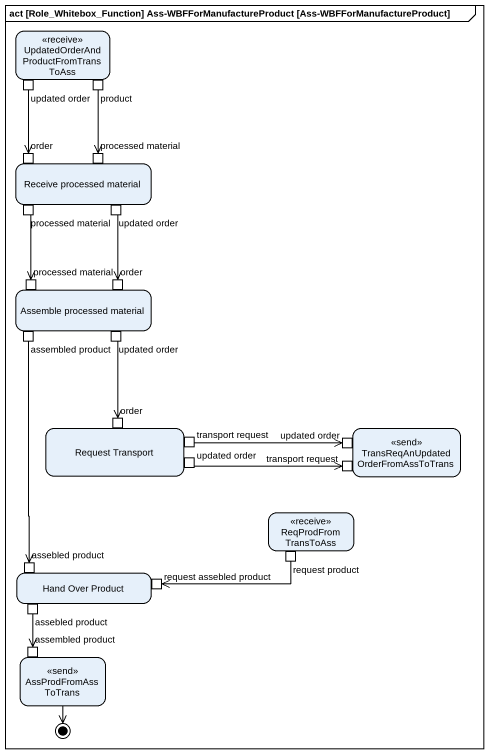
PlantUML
@startuml
mainframe act [Role_Whitebox_Function] Ass-WBFForManufactureProduct [Ass-WBFForManufactureProduct]
hide empty description
state "UpdatedOrderAndProductFromTransToAss" as UpdatedOrderAndProductFromTr <<receive>> {
  state "updated order" as updated_order <<outputPin>>
  state product <<outputPin>>
}
state "Receive processed material" as Receive_processed_material {
  state order <<inputPin>>
  state "processed material" as processed_material <<inputPin>>
  state "processed material" as processed_material_2 <<outputPin>>
  state "updated order" as updated_order_2 <<outputPin>>
}
state "Assemble processed material" as Assemble_processed_material {
  state "processed material" as processed_material_3 <<inputPin>>
  state "order" as order_2 <<inputPin>>
  state "assembled product" as assembled_product <<outputPin>>
  state "updated order" as updated_order_3 <<outputPin>>
}
state "Request Transport" as Request_Transport {
  state "order" as order_3 <<inputPin>>
  state "transport request" as transport_request <<outputPin>>
  state "updated order" as updated_order_5 <<outputPin>>
}
state "TransReqAnUpdatedOrderFromAssToTrans" as TransReqAnUpdatedOrderFromAs <<send>> {
  state "updated order" as updated_order_4 <<inputPin>>
  state "transport request" as transport_request_2 <<inputPin>>
}
state ReqProdFromTransToAss <<receive>> {
  state "request product" as request_product <<outputPin>>
}
state "Hand Over Product" as Hand_Over_Product {
  state "assebled product" as assebled_product <<inputPin>>
  state "request assebled product" as request_assebled_product <<inputPin>>
  state "assebled product" as assebled_product_2 <<outputPin>>
}
state AssProdFromAssToTrans <<send>> {
  state "assembled product" as assembled_product_2 <<inputPin>>
}
updated_order --> order
product --> processed_material
processed_material_2 --> processed_material_3
updated_order_2 --> order_2
assembled_product --> assebled_product
updated_order_3 --> order_3
transport_request -right-> updated_order_4
updated_order_5 -right-> transport_request_2
request_product -left-> request_assebled_product
assebled_product_2 --> assembled_product_2
AssProdFromAssToTrans --> [*]
@enduml
